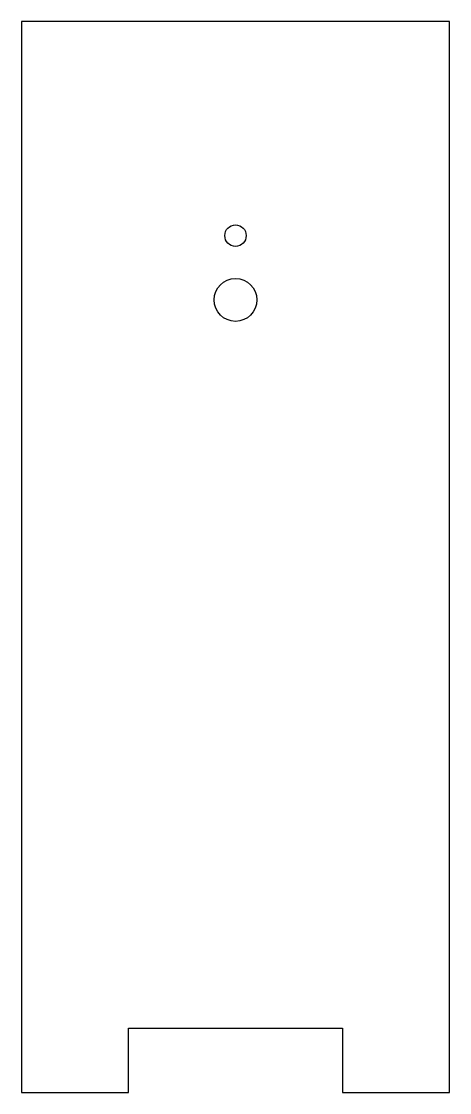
# Model space of a CAD drawing. Header units: millimetres. Extents: x -10 to 10, y -25 to 25.
import ezdxf

# ---------------------------------------------------------------- set-up
doc = ezdxf.new("R2010")
doc.units = ezdxf.units.MM

msp = doc.modelspace()

# ---------------------------------------------------------------- linework, layer by layer
at = {"color": 7, "linetype": 'Continuous', "lineweight": 25}
for p, q in [((10, 25), (-10, 25)), ((-10, 25), (-10, -25)), ((10, -25), (10, 25)), ((-5, -22), (5, -22)), ((-5, -25), (-5, -22)), ((5, -22), (5, -25)), ((-10, -25), (-5, -25)), ((5, -25), (10, -25))]:
    msp.add_line(p, q, dxfattribs=at)
for centre, radius in [((0, 15), 0.5), ((0, 12), 1)]:
    msp.add_circle(centre, radius, dxfattribs=at)

doc.saveas('drawing.dxf')
